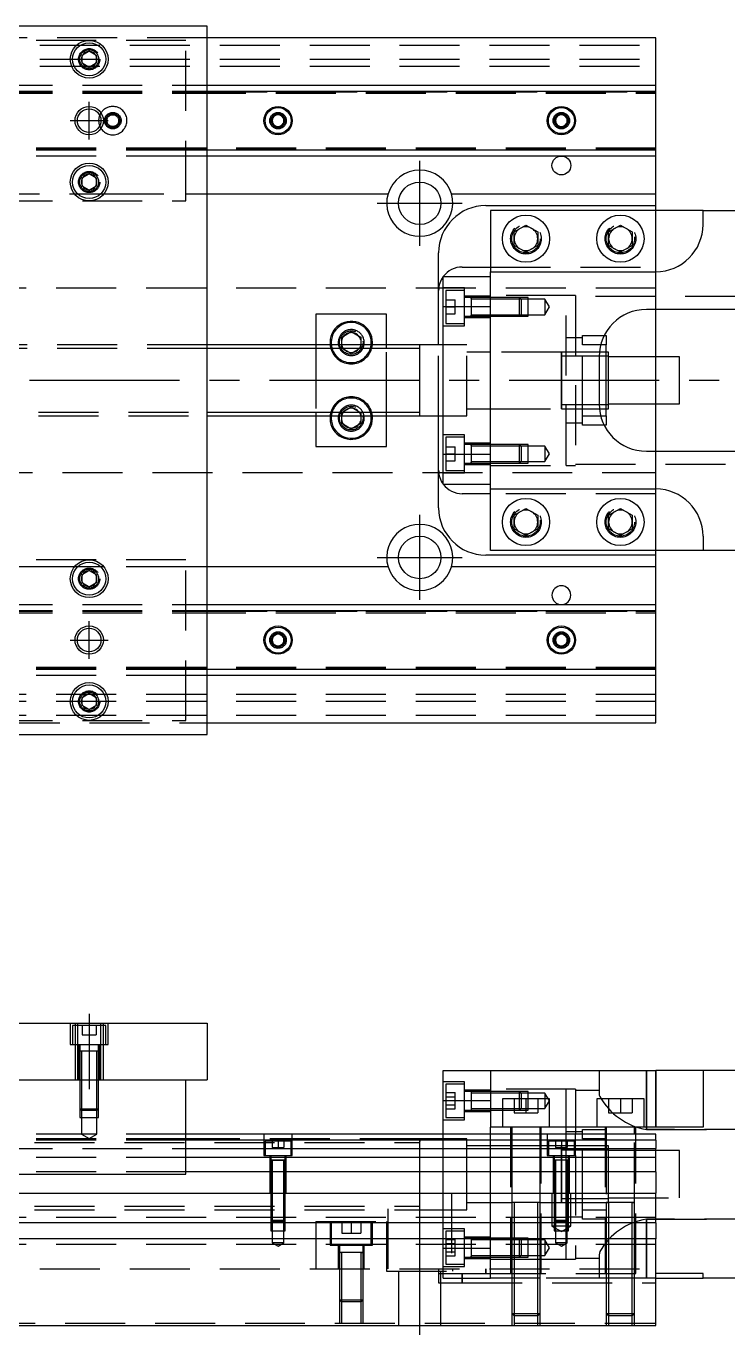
# Model space of a CAD drawing. Extents: x -10 to 548, y -272 to 77.
# Drawn here: x 206.7 to 355.2, y -202.1 to 75 of the extents above; entities that cross this region are included whole.
import ezdxf

# ---------------------------------------------------------------- set-up
doc = ezdxf.new("R2010")
doc.units = 0
doc.linetypes.add('CENTER', pattern=[50.8, 31.75, -6.35, 6.35, -6.35])
doc.linetypes.add('DASHED', pattern=[19.05, 12.7, -6.35])
doc.layers.get('0').update_dxf_attribs({"linetype": 'CONTINUOUS'})
doc.layers.add('CENTER', color=1, linetype='CENTER')

msp = doc.modelspace()

# ---------------------------------------------------------------- linework, layer by layer
at = {"color": 7, "linetype": 'CONTINUOUS'}
for p, q in [((245, 75), (95, 75)), ((245, -75), (245, 75)), ((340, 72.5), (245, 72.5)), ((340, 62.5), (340, 72.5)), ((218.5, 68.866026), (220, 69.73205)), ((220, 69.73205), (221.5, 68.866026)), ((218.5, 67.133974), (218.5, 68.866026)), ((220, 66.26795), (218.5, 67.133974)), ((221.5, 67.133974), (220, 66.26795)), ((221.5, 68.866026), (221.5, 67.133974)), ((245, 62.5), (340, 62.5)), ((245, 61.247728), (340, 61.247728)), ((340, 61.247728), (340, 62.5)), ((340, 48.752272), (340, 61.247728)), ((258.75, 55.721688), (260, 56.443376)), ((258.75, 54.278312), (258.75, 55.721688)), ((260, 56.443376), (261.25, 55.721688)), ((261.25, 55.721688), (261.25, 54.278312)), ((318.75, 55.721688), (320, 56.443376)), ((318.75, 54.278312), (318.75, 55.721688)), ((320, 56.443376), (321.25, 55.721688)), ((321.25, 55.721688), (321.25, 54.278312)), ((260, 53.556624), (258.75, 54.278312)), ((261.25, 54.278312), (260, 53.556624)), ((320, 53.556624), (318.75, 54.278312)), ((321.25, 54.278312), (320, 53.556624)), ((340, 48.752272), (245, 48.752272)), ((340, 47.5), (245, 47.5)), ((340, 47.5), (340, 48.752272)), ((340, 39.5), (340, 47.5)), ((218.5, 42.866026), (220, 43.73205)), ((218.5, 41.133974), (218.5, 42.866026)), ((220, 43.73205), (221.5, 42.866026)), ((221.5, 42.866026), (221.5, 41.133974)), ((220, 40.26795), (218.5, 41.133974)), ((221.5, 41.133974), (220, 40.26795)), ((245, 39.5), (283.291796, 39.5)), ((296.708204, 39.5), (340, 39.5)), ((340, 37), (340, 39.5)), ((304, 37), (340, 37)), ((340, 36), (340, 37)), ((305, 36), (305, 23)), ((350, 36), (305, 36)), ((350, 33), (350, 36)), ((350, 36), (373, 36)), ((310, 31.443376), (312.5, 32.886752)), ((310, 28.556624), (310, 31.443376)), ((312.5, 32.886752), (315, 31.443376)), ((315, 31.443376), (315, 28.556624)), ((330, 31.443376), (332.5, 32.886752)), ((330, 28.556624), (330, 31.443376)), ((332.5, 32.886752), (335, 31.443376)), ((335, 31.443376), (335, 28.556624)), ((312.5, 27.113248), (310, 28.556624)), ((315, 28.556624), (312.5, 27.113248)), ((332.5, 27.113248), (330, 28.556624)), ((335, 28.556624), (332.5, 27.113248)), ((294, 7.5), (294, 27)), ((299, 24), (305, 24)), ((305, 15.652476), (305, 23)), ((305, 23), (340, 23)), ((295, 22), (305, 22)), ((295, 15.652476), (295, 22)), ((283, 14), (268, 14)), ((268, 14), (268, 7.5)), ((283, 7.5), (283, 14)), ((295, 15.652476), (305, 15.652476)), ((295, -15.652476), (295, 15.652476)), ((305, -15.652476), (305, 15.652476)), ((305, -15.652476), (305, 15.652476)), ((363, 15), (338, 15)), ((340, 5), (340, 15)), ((273.5, 9.1547), (275.5, 10.309402)), ((273.5, 7.5), (273.5, 9.1547)), ((275.5, 10.309402), (277.5, 9.1547)), ((277.5, 9.1547), (277.5, 7.5)), ((329.069714, 9.5), (329.5, 9.5)), ((329.5, 9.5), (329.5, 7.5)), ((290, 7.5), (245, 7.5)), ((290, 7.5), (289.995, 7.5)), ((290, -7.500006), (290, 7.500006)), ((295, 7.5), (290, 7.5)), ((290.005, 7.5), (290, 7.5)), ((290, -6.951128), (290, 6.951128)), ((329.5, 7.5), (328.317542, 7.5)), ((329.5, -7.5), (329.5, 7.5)), ((330, 6), (329.5, 6)), ((330, -6), (330, 6)), ((328, 5), (328, -5)), ((329.5, 5.125), (328.000782, 5.125)), ((330, 5.125), (329.5, 5.125)), ((345, 5), (330, 5)), ((345, -5), (345, 5)), ((328.000782, -5.125), (329.5, -5.125)), ((329.5, -5.125), (330, -5.125)), ((330, -5), (345, -5)), ((340, -15), (340, -5)), ((245, -7.5), (290, -7.5)), ((268, -7.5), (268, -14)), ((273.5, -9.1547), (273.5, -7.5)), ((277.5, -7.5), (277.5, -9.1547)), ((283, -14), (283, -7.5)), ((289.995, -7.5), (290, -7.5)), ((290, -7.5), (295, -7.5)), ((290, -7.5), (290.005, -7.5)), ((294, -27), (294, -7.5)), ((328.317542, -7.5), (329.5, -7.5)), ((329.5, -6), (330, -6)), ((329.5, -7.5), (329.5, -9.5)), ((275.5, -10.309402), (273.5, -9.1547)), ((277.5, -9.1547), (275.5, -10.309402)), ((329.5, -9.5), (329.069714, -9.5)), ((268, -14), (283, -14)), ((295, -15.652476), (305, -15.652476)), ((295, -22), (295, -15.652476)), ((305, -23), (305, -15.652476)), ((338, -15), (363, -15)), ((295, -22), (305, -22)), ((305, -24), (299, -24)), ((305, -23), (340, -23)), ((305, -36), (305, -23)), ((310, -28.556624), (312.5, -27.113248)), ((312.5, -27.113248), (315, -28.556624)), ((330, -28.556624), (332.5, -27.113248)), ((332.5, -27.113248), (335, -28.556624)), ((310, -31.443376), (310, -28.556624)), ((315, -28.556624), (315, -31.443376)), ((330, -31.443376), (330, -28.556624)), ((335, -28.556624), (335, -31.443376)), ((312.5, -32.886752), (310, -31.443376)), ((315, -31.443376), (312.5, -32.886752)), ((332.5, -32.886752), (330, -31.443376)), ((335, -31.443376), (332.5, -32.886752)), ((350, -33), (350, -36)), ((350, -36), (305, -36)), ((340, -37), (340, -36)), ((373, -36), (350, -36)), ((340, -37), (304, -37)), ((340, -39.5), (340, -37)), ((218.5, -41.133974), (220, -40.26795)), ((218.5, -42.866026), (218.5, -41.133974)), ((220, -40.26795), (221.5, -41.133974)), ((221.5, -41.133974), (221.5, -42.866026)), ((283.291796, -39.5), (245, -39.5)), ((340, -39.5), (296.708204, -39.5)), ((340, -47.5), (340, -39.5)), ((220, -43.73205), (218.5, -42.866026)), ((221.5, -42.866026), (220, -43.73205)), ((245, -47.5), (340, -47.5)), ((245, -48.752272), (340, -48.752272)), ((340, -48.752272), (340, -47.5)), ((340, -61.247728), (340, -48.752272)), ((258.75, -54.278312), (260, -53.556624)), ((258.75, -55.721688), (258.75, -54.278312)), ((260, -53.556624), (261.25, -54.278312)), ((261.25, -54.278312), (261.25, -55.721688)), ((318.75, -54.278312), (320, -53.556624)), ((318.75, -55.721688), (318.75, -54.278312)), ((320, -53.556624), (321.25, -54.278312)), ((321.25, -54.278312), (321.25, -55.721688)), ((260, -56.443376), (258.75, -55.721688)), ((261.25, -55.721688), (260, -56.443376)), ((320, -56.443376), (318.75, -55.721688)), ((321.25, -55.721688), (320, -56.443376)), ((340, -61.247728), (245, -61.247728)), ((340, -62.5), (245, -62.5)), ((340, -62.5), (340, -61.247728)), ((340, -72.5), (340, -62.5)), ((218.5, -67.133974), (220, -66.26795)), ((220, -66.26795), (221.5, -67.133974)), ((218.5, -68.866026), (218.5, -67.133974)), ((220, -69.73205), (218.5, -68.866026)), ((221.5, -68.866026), (220, -69.73205)), ((221.5, -67.133974), (221.5, -68.866026)), ((245, -72.5), (340, -72.5)), ((95, -75), (245, -75)), ((95, -136.12), (245, -136.12)), ((245, -136.12), (245, -148.12)), ((295, -152.467524), (295, -146.12)), ((295, -146.12), (305, -146.12)), ((305, -146.12), (305, -158.12)), ((305, -146.12), (340, -146.12)), ((340, -158.12), (340, -146.12)), ((350, -146.12), (340, -146.12)), ((350, -146.12), (350, -158.12)), ((373, -146.12), (350, -146.12)), ((95, -148.12), (245, -148.12)), ((240.5, -168.12), (240.5, -148.12)), ((317.5, -152.12), (307.5, -152.12)), ((307.5, -152.12), (307.5, -158.12)), ((317.5, -158.12), (317.5, -152.12)), ((337.5, -152.12), (327.5, -152.12)), ((327.5, -152.12), (327.5, -158.12)), ((337.5, -158.12), (337.5, -152.12)), ((295, -152.467524), (305, -152.467524)), ((295, -159.62), (295, -152.467524)), ((340, -159.62), (240.5, -159.62)), ((290, -168.12), (290, -160.619994)), ((290, -175.620006), (290, -160.619994)), ((305, -159.62), (305, -158.12)), ((350, -158.12), (305, -158.12)), ((340, -160.872272), (340, -159.62)), ((340, -160.872272), (240.5, -160.872272)), ((240.5, -162.64668), (340, -162.64668)), ((290, -172.12), (290, -161.37)), ((320, -168.12), (320, -162.119994)), ((320, -174.120006), (320, -162.119994)), ((320, -162.995), (320, -164.12)), ((321, -162.995), (320, -162.995)), ((322.75, -162.995), (321, -162.995)), ((324.5, -162.995), (322.75, -162.995)), ((329.5, -162.995), (324.5, -162.995)), ((330, -162.995), (329.5, -162.995)), ((340, -160.872272), (340, -162.64668)), ((340, -164.543076), (340, -162.64668)), ((340, -164.543076), (240.5, -164.543076)), ((320, -164.12), (320, -165.119788)), ((340, -167.597372), (340, -164.543076)), ((199.5, -168.12), (240.5, -168.12)), ((340, -167.597372), (240.5, -167.597372)), ((340, -167.597372), (340, -172.12)), ((0, -172.12), (340, -172.12)), ((290, -174.87), (290, -172.12)), ((320, -173.245), (330, -173.245)), ((340, -178.42), (340, -172.12)), ((290, -175.620006), (290, -174.87)), ((340, -178.42), (0, -178.42)), ((340, -178.42), (340, -181.82)), ((340, -181.82), (0, -181.82)), ((340, -200.12), (340, -181.82)), ((350, -189.12), (340, -189.12)), ((340, -190.12), (350, -190.12)), ((350, -190.12), (350, -189.12)), ((373, -190.12), (350, -190.12)), ((0, -200.12), (340, -200.12))]:
    msp.add_line(p, q, dxfattribs=at)
at = {"color": 3, "linetype": 'DASHED'}
for p, q in [((245, 72.5), (181.999994, 72.5)), ((0, 71), (340, 71)), ((240.5, 72), (199.5, 72)), ((240.5, 38), (240.5, 72)), ((0, 68), (340, 68)), ((218, 68), (218.023172, 68.30356)), ((0, 66.5), (340, 66.5)), ((199.5, 62.5), (240.5, 62.5)), ((199.5, 61.247728), (240.5, 61.247728)), ((199.5, 61.1147), (240.5, 61.1147)), ((199.5, 61.1), (240.5, 61.1)), ((240.5, 62.5), (245, 62.5)), ((240.5, 61.247728), (245, 61.247728)), ((240.5, 61.1147), (245, 61.1147)), ((240.5, 61.1), (340, 61.1)), ((245, 61.1147), (340, 61.1147)), ((199.5, 60.8), (240.5, 60.8)), ((240.5, 60.8), (340, 60.8)), ((258.5, 55), (258.52041, 55.24661)), ((321.477374, 55.25955), (321.5, 55)), ((240.5, 49.2), (199.5, 49.2)), ((240.5, 48.9), (199.5, 48.9)), ((240.5, 48.8853), (199.5, 48.8853)), ((240.5, 48.752272), (199.5, 48.752272)), ((240.5, 47.5), (199.5, 47.5)), ((340, 49.2), (240.5, 49.2)), ((340, 48.9), (240.5, 48.9)), ((245, 48.8853), (240.5, 48.8853)), ((245, 48.752272), (240.5, 48.752272)), ((245, 47.5), (240.5, 47.5)), ((340, 48.8853), (245, 48.8853)), ((221.973226, 42.326156), (222, 42)), ((177.745967, 39.5), (216.877502, 39.5)), ((216.877502, 39.5), (217.55051, 39.5)), ((217.55051, 39.5), (222.44949, 39.5)), ((222.44949, 39.5), (223.122498, 39.5)), ((223.122498, 39.5), (240.5, 39.5)), ((240.5, 39.5), (245, 39.5)), ((199.5, 38), (240.5, 38)), ((340, 24), (340, 36)), ((309.5, 30), (309.520026, 30.346056)), ((335.477798, 30.364306), (335.5, 30)), ((305, 24), (340, 24)), ((340, 23), (340, 24)), ((340, 15), (340, 23)), ((340, 19.5), (61.969694, 19.5)), ((299.5, 19.55635), (295, 19.55635)), ((299.5, 11.55635), (299.5, 19.55635)), ((305, 15.652476), (305, 22)), ((295.5, 19.05635), (295.5, 12.05635)), ((299.5, 19.05635), (295.5, 19.05635)), ((295.5, 17.05635), (297.5, 17.05635)), ((297.5, 15.55635), (297.5, 17.05635)), ((305, 17.80635), (299.5, 17.80635)), ((300.9, 17.55635), (299.5, 17.55635)), ((300.9, 17.55635), (300.895, 17.55635)), ((300.9, 17.556354), (300.9, 13.556344)), ((300.9, 17.556354), (300.9, 13.556344)), ((300.9, 17.55635), (300.9, 17.339888)), ((300.9, 17.33964), (300.9, 17.55635)), ((300.905, 17.55635), (300.9, 17.55635)), ((305, 17.55635), (300.9, 17.55635)), ((300.9, 17.339888), (300.9, 13.77281)), ((305, 17.20635), (300.9, 17.20635)), ((321, 18), (305, 18)), ((311.15, 17.55635), (305, 17.55635)), ((311.150006, 17.556344), (305, 17.556344)), ((311.5, 17.20635), (305, 17.20635)), ((311.15, 13.55635), (311.15, 17.55635)), ((311.5, 17.20635), (311.15, 17.55635)), ((313, 17.556344), (311.150006, 17.556344)), ((311.5, 17.20635), (311.5, 13.90635)), ((313, 17.20635), (311.5, 17.20635)), ((313, 13.556354), (313, 17.556344)), ((316.5, 17.20635), (313, 17.20635)), ((316.5, 17.20635), (316.5, 13.90635)), ((317.452628, 15.55635), (316.5, 17.20635)), ((321, -18), (321, 18)), ((323, 18), (321, 18)), ((323, 18), (323, -18)), ((378, 17.75), (323, 17.75)), ((295.5, 15.55635), (297.5, 15.55635)), ((295.5, 14.05635), (297.5, 14.05635)), ((297.5, 14.05635), (297.5, 15.55635)), ((300.9, 13.90635), (305, 13.90635)), ((305, 13.90635), (311.5, 13.90635)), ((311.15, 13.55635), (311.5, 13.90635)), ((311.5, 13.90635), (313, 13.90635)), ((313, 13.90635), (316.5, 13.90635)), ((316.5, 13.90635), (317.452628, 15.55635)), ((295, 11.55635), (299.5, 11.55635)), ((295.5, 12.05635), (299.5, 12.05635)), ((299.5, 13.55635), (300.9, 13.55635)), ((299.5, 13.30635), (305, 13.30635)), ((300.895, 13.55635), (300.9, 13.55635)), ((300.9, 13.55635), (300.9, 13.773016)), ((300.9, 13.77281), (300.9, 13.55635)), ((300.9, 13.55635), (300.905, 13.55635)), ((300.9, 13.55635), (305, 13.55635)), ((305, 13.556354), (311.150006, 13.556354)), ((305, 13.55635), (311.15, 13.55635)), ((311.150006, 13.556354), (313, 13.556354)), ((324.5, 9), (321, 9)), ((324.5, 9.5), (329.069714, 9.5)), ((324.5, 7.5), (324.5, 9.5)), ((245, 7.5), (95, 7.5)), ((245, 6.75), (95, 6.75)), ((268, 7.5), (268, 6.75)), ((268, 6.75), (268, -6.75)), ((273.5, 6.8453), (273.5, 7.5)), ((273.665064, 6.75), (273.5, 6.8453)), ((275.5, 5.690598), (273.665064, 6.75)), ((277.334936, 6.75), (275.5, 5.690598)), ((277.5, 6.8453), (277.334936, 6.75)), ((277.5, 7.5), (277.5, 6.8453)), ((277.983582, 8.286038), (278, 8)), ((283, 6.75), (283, 7.5)), ((283, -6.75), (283, 6.75)), ((294, -7.5), (294, 7.5)), ((300, 7.5), (295, 7.5)), ((300, -7.5), (300, 7.5)), ((305, 6), (300, 6)), ((320.005, 6), (305, 6)), ((328.050126, 6), (319.995, 6)), ((320, -6.000006), (320, 6.000006)), ((320, 5.325034), (320, 6)), ((320, 6), (320, -5.999164)), ((328.317542, 7.5), (324.5, 7.5)), ((324.5, -7.5), (324.5, 7.5)), ((329.5, 6), (328.050126, 6)), ((328.000782, 5.125), (320, 5.125)), ((340, -5), (340, 5)), ((320, -5.125), (328.000782, -5.125)), ((320, -6), (320, -5.325218)), ((95, -6.75), (245, -6.75)), ((95, -7.5), (245, -7.5)), ((268, -6.75), (268, -7.5)), ((273.5, -6.8453), (273.665064, -6.75)), ((273.5, -7.5), (273.5, -6.8453)), ((273.665064, -6.75), (275.5, -5.690598)), ((275.5, -5.690598), (277.334936, -6.75)), ((277.334936, -6.75), (277.5, -6.8453)), ((277.5, -6.8453), (277.5, -7.5)), ((277.983582, -7.713962), (278, -8)), ((283, -7.5), (283, -6.75)), ((295, -7.5), (300, -7.5)), ((300, -6), (305, -6)), ((305, -6), (320.005, -6)), ((319.995, -6), (328.050126, -6)), ((320, -5.999164), (320, -6)), ((324.5, -7.5), (328.317542, -7.5)), ((324.5, -9.5), (324.5, -7.5)), ((328.050126, -6), (329.5, -6)), ((321, -9), (324.5, -9)), ((329.069714, -9.5), (324.5, -9.5)), ((299.5, -11.55635), (295, -11.55635)), ((295.5, -12.05635), (295.5, -19.05635)), ((299.5, -12.05635), (295.5, -12.05635)), ((299.5, -19.55635), (299.5, -11.55635)), ((305, -13.30635), (299.5, -13.30635)), ((300.9, -13.55635), (299.5, -13.55635)), ((300.9, -13.55635), (300.895, -13.55635)), ((300.9, -13.556344), (300.9, -17.556354)), ((300.9, -13.556344), (300.9, -17.556354)), ((300.9, -13.556344), (300.9, -17.556354)), ((300.9, -13.55635), (300.9, -13.77281)), ((300.9, -13.773058), (300.9, -13.55635)), ((300.905, -13.55635), (300.9, -13.55635)), ((305, -13.55635), (300.9, -13.55635)), ((300.9, -13.77281), (300.9, -17.339888)), ((311.15, -13.55635), (305, -13.55635)), ((311.15, -13.556352), (305, -13.556354)), ((311.15, -17.55635), (311.15, -13.55635)), ((311.5, -13.90635), (311.15, -13.55635)), ((313, -13.556354), (311.15, -13.556352)), ((313, -17.556344), (313, -13.556354)), ((295.5, -14.05635), (297.5, -14.05635)), ((295.5, -15.55635), (297.5, -15.55635)), ((297.5, -15.55635), (297.5, -14.05635)), ((297.5, -17.05635), (297.5, -15.55635)), ((305, -13.90635), (300.9, -13.90635)), ((311.5, -13.90635), (305, -13.90635)), ((305, -22), (305, -15.652476)), ((311.5, -13.90635), (311.5, -17.20635)), ((313, -13.90635), (311.5, -13.90635)), ((316.5, -13.90635), (313, -13.90635)), ((316.5, -13.90635), (316.5, -17.20635)), ((317.452628, -15.55635), (316.5, -13.90635)), ((316.5, -17.20635), (317.452628, -15.55635)), ((340, -23), (340, -15)), ((295.5, -17.05635), (297.5, -17.05635)), ((295.5, -19.05635), (299.5, -19.05635)), ((299.5, -17.55635), (300.9, -17.55635)), ((299.5, -17.80635), (305, -17.80635)), ((300.895, -17.55635), (300.9, -17.55635)), ((300.9, -17.20635), (305, -17.20635)), ((300.9, -17.55635), (300.9, -17.339682)), ((300.9, -17.339888), (300.9, -17.55635)), ((300.9, -17.55635), (300.905, -17.55635)), ((300.9, -17.55635), (305, -17.55635)), ((305, -17.20635), (311.5, -17.20635)), ((305, -17.556344), (311.15, -17.556346)), ((305, -17.55635), (311.15, -17.55635)), ((305, -18), (321, -18)), ((311.15, -17.55635), (311.5, -17.20635)), ((311.15, -17.556346), (313, -17.556344)), ((311.5, -17.20635), (313, -17.20635)), ((313, -17.20635), (316.5, -17.20635)), ((321, -18), (323, -18)), ((323, -17.75), (378, -17.75)), ((61.969694, -19.5), (340, -19.5)), ((295, -19.55635), (299.5, -19.55635)), ((340, -24), (305, -24)), ((340, -24), (340, -23)), ((340, -36), (340, -24)), ((315.477798, -29.635694), (315.5, -30)), ((329.5, -30), (329.520026, -29.653944)), ((240.5, -38), (199.5, -38)), ((240.5, -72), (240.5, -38)), ((216.877502, -39.5), (177.745967, -39.5)), ((217.55051, -39.5), (216.877502, -39.5)), ((222.44949, -39.5), (217.55051, -39.5)), ((223.122498, -39.5), (222.44949, -39.5)), ((240.5, -39.5), (223.122498, -39.5)), ((245, -39.5), (240.5, -39.5)), ((218, -42), (218.030168, -41.653934)), ((199.5, -47.5), (240.5, -47.5)), ((199.5, -48.752272), (240.5, -48.752272)), ((199.5, -48.8853), (240.5, -48.8853)), ((199.5, -48.9), (240.5, -48.9)), ((199.5, -49.2), (240.5, -49.2)), ((240.5, -47.5), (245, -47.5)), ((240.5, -48.752272), (245, -48.752272)), ((240.5, -48.8853), (245, -48.8853)), ((240.5, -48.9), (340, -48.9)), ((240.5, -49.2), (340, -49.2)), ((245, -48.8853), (340, -48.8853)), ((261.477374, -54.74045), (261.5, -55)), ((321.477374, -54.74045), (321.5, -55)), ((240.5, -60.8), (199.5, -60.8)), ((340, -60.8), (240.5, -60.8)), ((240.5, -61.1), (199.5, -61.1)), ((240.5, -61.1147), (199.5, -61.1147)), ((240.5, -61.247728), (199.5, -61.247728)), ((240.5, -62.5), (199.5, -62.5)), ((340, -61.1), (240.5, -61.1)), ((245, -61.1147), (240.5, -61.1147)), ((245, -61.247728), (240.5, -61.247728)), ((245, -62.5), (240.5, -62.5)), ((340, -61.1147), (245, -61.1147)), ((340, -66.5), (0, -66.5)), ((340, -68), (0, -68)), ((218, -68), (218.023172, -67.69644)), ((340, -71), (0, -71)), ((199.5, -72), (240.5, -72)), ((181.999994, -72.5), (245, -72.5)), ((216, -136.12), (216, -140.62)), ((223.5, -136.62), (216.5, -136.62)), ((216.5, -136.62), (216.5, -140.62)), ((217.000006, -136.12), (217.000006, -136.62)), ((217.000006, -136.62), (217.000006, -140.62)), ((217.5, -136.12), (217.5, -148.12)), ((218.5, -136.62), (218.5, -138.62)), ((220, -136.62), (220, -138.62)), ((221.5, -136.62), (221.5, -138.62)), ((222.5, -148.12), (222.5, -136.12)), ((222.999994, -136.62), (222.999994, -136.12)), ((222.999994, -140.62), (222.999994, -136.62)), ((223.5, -140.62), (223.5, -136.62)), ((224, -140.62), (224, -136.12)), ((216, -140.62), (224, -140.62)), ((217.000006, -140.62), (217.000006, -148.12)), ((217.75, -140.62), (217.75, -148.12)), ((218, -140.62), (218, -142.02)), ((218.5, -138.62), (220, -138.62)), ((220, -138.62), (221.5, -138.62)), ((222, -142.02), (222, -140.62)), ((222.25, -148.12), (222.25, -140.62)), ((222.999994, -148.12), (222.999994, -140.62)), ((222.000006, -142.02), (217.999994, -142.02)), ((222.000006, -142.02), (217.999994, -142.02)), ((222.000006, -142.02), (217.999994, -142.02)), ((218, -142.015), (218, -142.02)), ((218.216708, -142.02), (218, -142.02)), ((218, -142.02), (218, -142.025)), ((218, -142.02), (218, -148.12)), ((221.783332, -142.02), (218.216708, -142.02)), ((218.35, -142.02), (218.35, -148.12)), ((221.65, -148.12), (221.65, -142.02)), ((222, -142.02), (221.783332, -142.02)), ((222, -142.02), (222, -142.015)), ((222, -142.025), (222, -142.02)), ((222, -148.12), (222, -142.02)), ((328, -146.12), (328, -151.088778)), ((338, -158.629874), (338, -146.12)), ((338, -146.12), (338, -158.12)), ((340, -146.12), (340, -158.12)), ((218, -148.12), (218, -154.27)), ((218.000006, -148.12), (218.000006, -154.270006)), ((218.35, -148.12), (218.35, -154.62)), ((221.65, -154.62), (221.65, -148.12)), ((221.999994, -154.270006), (221.999994, -148.12)), ((222, -154.27), (222, -148.12)), ((299.5, -148.56365), (295, -148.56365)), ((295.5, -149.06365), (295.5, -152.56365)), ((299.5, -149.06365), (295.5, -149.06365)), ((299.5, -156.56365), (299.5, -148.56365)), ((295.5, -150.8316), (297.5, -150.8316)), ((295.5, -151.697626), (297.5, -151.697626)), ((297.5, -151.697626), (297.5, -150.8316)), ((297.5, -153.429676), (297.5, -151.697626)), ((305, -150.31365), (299.5, -150.31365)), ((300.9, -150.56365), (299.5, -150.56365)), ((300.9, -150.56365), (300.895, -150.56365)), ((300.9, -150.563646), (300.9, -151.14866)), ((300.9, -150.563646), (300.9, -154.563656)), ((300.9, -150.56365), (300.9, -150.780318)), ((300.905, -150.56365), (300.9, -150.56365)), ((305, -150.56365), (300.9, -150.56365)), ((300.9, -150.780318), (300.9, -151.148664)), ((305, -150.91365), (300.9, -150.91365)), ((300.9, -151.14866), (300.9, -152.423604)), ((300.9, -151.148664), (300.9, -152.56365)), ((321, -150.12), (305, -150.12)), ((311.15, -150.56365), (305, -150.56365)), ((311.15, -150.563654), (305, -150.563656)), ((311.5, -150.91365), (305, -150.91365)), ((310, -152.12), (310, -155.12)), ((311.15, -152.12), (311.15, -150.56365)), ((311.5, -150.91365), (311.15, -150.56365)), ((313, -150.563656), (311.15, -150.563654)), ((311.15, -152.56365), (311.15, -152.12)), ((311.5, -150.91365), (311.5, -152.12)), ((313, -150.91365), (311.5, -150.91365)), ((311.5, -152.12), (311.5, -152.56365)), ((312.5, -152.12), (312.5, -155.12)), ((313, -152.12), (313, -150.563656)), ((316.5, -150.91365), (313, -150.91365)), ((313, -154.563646), (313, -152.12)), ((315, -152.12), (315, -155.12)), ((316.5, -150.91365), (316.5, -154.21365)), ((317.452628, -152.56365), (316.5, -150.91365)), ((321, -158.12), (321, -150.12)), ((323, -150.12), (321, -150.12)), ((323, -150.12), (323, -159.62)), ((328, -150.37), (323, -150.37)), ((328, -151.088778), (328.034792, -151.3557)), ((328.034792, -151.3557), (328.13642, -151.661226)), ((330, -152.12), (330, -155.12)), ((332.5, -152.12), (332.5, -155.12)), ((335, -152.12), (335, -155.12)), ((218, -154.27), (222, -154.27)), ((218, -154.27), (218.35, -154.62)), ((218.000006, -154.270006), (218.000006, -156.12)), ((221.65, -154.62), (218.35, -154.62)), ((218.35, -154.62), (218.35, -156.12)), ((221.65, -154.62), (222, -154.27)), ((221.65, -156.12), (221.65, -154.62)), ((221.999994, -156.12), (221.999994, -154.270006)), ((295.5, -152.56365), (295.5, -156.06365)), ((295.5, -153.429676), (297.5, -153.429676)), ((295.5, -154.295702), (297.5, -154.295702)), ((297.5, -154.295702), (297.5, -153.429676)), ((299.5, -154.56365), (300.9, -154.56365)), ((299.5, -154.81365), (305, -154.81365)), ((300.895, -154.56365), (300.9, -154.56365)), ((300.9, -152.423604), (300.9, -152.703698)), ((300.9, -152.56365), (300.9, -154.563656)), ((300.9, -152.56365), (300.9, -153.97871)), ((300.9, -152.703698), (300.9, -153.978714)), ((300.9, -153.97871), (300.9, -154.346942)), ((300.9, -153.978714), (300.9, -154.563656)), ((300.9, -154.21365), (305, -154.21365)), ((300.9, -154.346942), (300.9, -154.56365)), ((300.9, -154.56365), (300.905, -154.56365)), ((300.9, -154.56365), (305, -154.56365)), ((305, -154.21365), (307.5, -154.21365)), ((305, -154.563646), (307.5, -154.563646)), ((305, -154.56365), (307.5, -154.56365)), ((307.5, -154.21365), (311.5, -154.21365)), ((307.5, -154.563646), (311.15, -154.563648)), ((307.5, -154.56365), (311.15, -154.56365)), ((310, -155.12), (312.5, -155.12)), ((311.15, -154.56365), (311.15, -152.56365)), ((311.15, -154.56365), (311.5, -154.21365)), ((311.15, -154.563648), (313, -154.563646)), ((311.5, -152.56365), (311.5, -154.21365)), ((311.5, -154.21365), (313, -154.21365)), ((312.5, -155.12), (315, -155.12)), ((313, -154.21365), (316.5, -154.21365)), ((316.5, -154.21365), (317.452628, -152.56365)), ((330, -155.12), (332.5, -155.12)), ((332.5, -155.12), (335, -155.12)), ((218.000006, -156.12), (221.999994, -156.12)), ((218.35, -156.12), (218.35, -159.62)), ((221.65, -159.62), (221.65, -156.12)), ((295, -156.56365), (299.5, -156.56365)), ((295.5, -156.06365), (299.5, -156.06365)), ((240.5, -159.62), (196.65, -159.62)), ((240.5, -160.62), (198, -160.62)), ((221.65, -159.62), (218.35, -159.62)), ((218.35, -159.62), (220, -160.572628)), ((220, -160.572628), (221.65, -159.62)), ((290.005, -160.62), (240.5, -160.62)), ((257, -159.62), (257, -164.12)), ((263, -164.12), (263, -159.62)), ((295, -160.62), (289.995, -160.62)), ((290, -160.62), (290, -161.169038)), ((290, -161.168872), (290, -160.62)), ((295, -172.12), (295, -159.62)), ((300, -160.62), (295, -160.62)), ((300, -168.12), (300, -160.62)), ((305, -172.12), (305, -159.62)), ((309.25, -158.12), (309.25, -189.12)), ((309.5, -158.12), (309.5, -159.62)), ((309.5, -159.62), (309.5, -172.12)), ((315.5, -159.62), (315.5, -158.12)), ((315.5, -172.12), (315.5, -159.62)), ((315.75, -189.12), (315.75, -158.12)), ((317, -159.62), (317, -164.12)), ((321, -159.62), (321, -158.12)), ((324.5, -159.12), (321, -159.12)), ((321, -161.12), (321, -159.62)), ((323, -164.12), (323, -159.62)), ((324.5, -158.62), (329.5, -158.62)), ((324.5, -159.62), (324.5, -158.62)), ((324.5, -160.62), (324.5, -159.62)), ((329.5, -160.62), (324.5, -160.62)), ((324.5, -175.62), (324.5, -160.62)), ((329.25, -158.12), (329.25, -189.12)), ((329.5, -158.12), (329.5, -159.62)), ((329.5, -159.62), (329.5, -174.125)), ((335.5, -159.62), (335.5, -158.12)), ((335.5, -174.125), (335.5, -159.62)), ((335.75, -189.12), (335.75, -158.12)), ((338, -158.12), (338, -158.629874)), ((338, -158.629874), (363, -158.629874)), ((363, -158.629874), (338, -158.629874)), ((37, -161.37), (290.005, -161.37)), ((240.5, -160.872272), (199.5, -160.872272)), ((199.5, -162.64668), (240.5, -162.64668)), ((262.75, -161.12), (257.25, -161.12)), ((257.25, -161.12), (257.25, -164.12)), ((258.75, -161.12), (258.75, -162.42)), ((258.75, -162.42), (260, -162.42)), ((260, -161.12), (260, -162.42)), ((260, -162.42), (261.25, -162.42)), ((261.25, -161.12), (261.25, -162.42)), ((262.75, -164.12), (262.75, -161.12)), ((290, -167.919934), (290, -161.168872)), ((305, -162.12), (300, -162.12)), ((309.5, -162.12), (305, -162.12)), ((315.5, -162.12), (309.5, -162.12)), ((317.25, -162.12), (315.5, -162.12)), ((322.75, -161.12), (317.25, -161.12)), ((317.25, -161.12), (317.25, -164.12)), ((320.005, -162.12), (317.25, -162.12)), ((318.75, -161.12), (318.75, -162.42)), ((318.75, -162.42), (320, -162.42)), ((321, -162.12), (319.995, -162.12)), ((320, -161.12), (320, -162.42)), ((320, -162.12), (320, -164.119258)), ((320, -162.794966), (320, -162.12)), ((320, -162.42), (321.25, -162.42)), ((321, -164.12), (321, -161.12)), ((322.75, -162.12), (321, -162.12)), ((321.25, -161.12), (321.25, -162.42)), ((322.75, -164.12), (322.75, -161.12)), ((324.5, -162.12), (322.75, -162.12)), ((329.5, -162.12), (324.5, -162.12)), ((330, -162.12), (329.5, -162.12)), ((330, -168.12), (330, -162.12)), ((335.5, -163.12), (330, -163.12)), ((340, -163.12), (335.5, -163.12)), ((345, -163.12), (340, -163.12)), ((345, -168.12), (345, -163.12)), ((240.5, -164.543076), (199.5, -164.543076)), ((257, -164.12), (263, -164.12)), ((258.25, -164.12), (258.25, -172.12)), ((261.500006, -165.12), (258.499994, -165.12)), ((259.998804, -165.12), (258.499994, -165.12)), ((258.5, -164.12), (258.5, -165.12)), ((258.5, -165.115), (258.5, -165.12)), ((258.5, -165.12), (258.62467, -165.12)), ((258.624678, -165.12), (258.5, -165.12)), ((258.5, -165.12), (258.5, -172.12)), ((258.5, -165.12), (258.5, -165.125)), ((258.62467, -165.12), (261.375392, -165.12)), ((259.998804, -165.12), (258.624678, -165.12)), ((258.75, -165.12), (258.75, -172.12)), ((261.500006, -165.12), (259.998804, -165.12)), ((261.37533, -165.12), (259.998804, -165.12)), ((261.25, -172.12), (261.25, -165.12)), ((261.5, -165.12), (261.37533, -165.12)), ((261.375392, -165.12), (261.5, -165.12)), ((261.5, -165.12), (261.5, -164.12)), ((261.5, -165.12), (261.5, -165.115)), ((261.5, -172.12), (261.5, -165.12)), ((261.5, -165.125), (261.5, -165.12)), ((261.75, -172.12), (261.75, -164.12)), ((317, -164.12), (323, -164.12)), ((318.25, -164.12), (318.25, -172.12)), ((320, -165.12), (318.499994, -165.12)), ((321.500006, -165.12), (318.499994, -165.12)), ((318.5, -164.12), (318.5, -165.12)), ((318.5, -165.115), (318.5, -165.12)), ((318.624678, -165.12), (318.5, -165.12)), ((318.5, -165.12), (318.5, -165.125)), ((318.5, -165.12), (318.5, -172.12)), ((319.998804, -165.12), (318.624678, -165.12)), ((318.75, -165.12), (318.75, -172.12)), ((321.37533, -165.12), (319.998804, -165.12)), ((320, -164.119258), (320, -165.119914)), ((320, -165.119788), (320, -173.245)), ((320, -165.119914), (320, -167.919974)), ((321.500006, -165.12), (320, -165.12)), ((321, -165.119304), (321, -164.12)), ((321, -168.12), (321, -165.119304)), ((321.25, -172.12), (321.25, -165.12)), ((321.5, -165.12), (321.37533, -165.12)), ((321.5, -165.12), (321.5, -164.12)), ((321.5, -165.12), (321.5, -165.115)), ((321.5, -165.125), (321.5, -165.12)), ((321.5, -172.12), (321.5, -165.12)), ((321.75, -172.12), (321.75, -164.12)), ((323, -164.12), (323, -186.12)), ((240.5, -167.597372), (199.5, -167.597372)), ((290, -172.12023), (290, -167.919934)), ((300, -172.12), (300, -168.12)), ((320, -167.919974), (320, -174.119164)), ((321, -180.12), (321, -168.12)), ((330, -174.12), (330, -168.12)), ((345, -173.12), (345, -168.12)), ((258.5, -172.12), (258.5, -177.87)), ((258.500006, -172.12), (258.500002, -177.87)), ((258.75, -172.12), (258.75, -178.12)), ((261.25, -178.12), (261.25, -172.12)), ((261.499998, -177.87), (261.499994, -172.12)), ((261.5, -177.87), (261.5, -172.12)), ((283.291796, -188.12), (283.291796, -172.12)), ((290, -175.070962), (290, -172.12023)), ((295, -178.42), (295, -172.12)), ((296.708204, -172.12), (296.708204, -188.12)), ((300, -175.62), (300, -172.12)), ((300, -174.12), (305, -174.12)), ((305, -178.42), (305, -172.12)), ((305, -174.12), (309.39999, -174.12)), ((309.39999, -174.12), (309.5, -174.12)), ((315.500006, -174.12), (309.499994, -174.12)), ((315.500006, -174.12), (309.499994, -174.12)), ((309.5, -172.12), (309.5, -174.12)), ((309.5, -174.115), (309.5, -174.12)), ((309.849602, -174.12), (309.5, -174.12)), ((309.5, -174.12), (309.5, -178.42)), ((309.5, -174.12), (309.5, -174.125)), ((315.15035, -174.12), (309.849602, -174.12)), ((310, -174.12), (310, -178.42)), ((315, -178.42), (315, -174.12)), ((315.5, -174.12), (315.15035, -174.12)), ((315.5, -174.12), (315.5, -172.12)), ((315.5, -174.12), (315.5, -174.115)), ((315.5, -178.42), (315.5, -174.12)), ((315.5, -174.125), (315.5, -174.12)), ((315.5, -174.12), (315.60001, -174.12)), ((315.60001, -174.12), (320.005, -174.12)), ((318, -172.12), (318, -179.12)), ((318.5, -172.12), (318.5, -177.87)), ((318.500006, -172.12), (318.500006, -177.870006)), ((318.75, -172.12), (318.75, -178.12)), ((319.995, -174.12), (329.39999, -174.12)), ((320, -174.120006), (320, -173.245)), ((320, -174.119164), (320, -174.12)), ((320.005, -174.12), (329.5, -174.12)), ((321.25, -178.12), (321.25, -172.12)), ((321.499994, -177.870006), (321.499994, -172.12)), ((321.5, -177.87), (321.5, -172.12)), ((322, -179.12), (322, -172.12)), ((329.39999, -174.12), (329.5, -174.12)), ((335.500006, -174.12), (329.499994, -174.12)), ((329.5, -174.115), (329.5, -181.82)), ((329.5, -174.12), (329.84965, -174.12)), ((329.849602, -174.12), (329.5, -174.12)), ((335.15035, -174.12), (329.849602, -174.12)), ((330, -173.12), (345, -173.12)), ((330, -174.12), (330, -181.82)), ((335, -181.82), (335, -174.12)), ((335.150204, -174.12), (335.5, -174.12)), ((335.5, -174.12), (335.15035, -174.12)), ((335.5, -181.82), (335.5, -174.115)), ((340, -177.27), (0, -177.27)), ((37, -174.87), (290.005, -174.87)), ((37, -175.62), (290.005, -175.62)), ((289.995, -175.62), (290, -175.62)), ((290, -175.619332), (290, -175.070962)), ((290, -175.62), (290, -175.619332)), ((290, -175.62), (295, -175.62)), ((290, -175.62), (290.005, -175.62)), ((295, -175.62), (300, -175.62)), ((321, -177.12), (324.5, -177.12)), ((324.5, -175.62), (329.5, -175.62)), ((324.5, -177.62), (324.5, -175.62)), ((258.5, -177.87), (261.5, -177.87)), ((258.5, -177.87), (258.75, -178.12)), ((258.500002, -177.87), (258.500006, -178.42)), ((258.500006, -178.42), (258.500006, -180.12)), ((258.500006, -180.12), (261.499994, -180.12)), ((261.25, -178.12), (258.75, -178.12)), ((258.75, -178.12), (258.75, -180.12)), ((258.75, -180.12), (258.75, -182.62)), ((261.25, -178.12), (261.5, -177.87)), ((261.25, -180.12), (261.25, -178.12)), ((261.25, -182.62), (261.25, -180.12)), ((261.499994, -178.42), (261.499998, -177.87)), ((261.499994, -180.12), (261.499994, -178.42)), ((268, -178.12), (268, -178.42)), ((268, -178.12), (283, -178.12)), ((268, -178.42), (268, -181.82)), ((271, -178.12), (271, -183.12)), ((271.25, -178.12), (271.25, -178.42)), ((271.25, -178.42), (271.25, -181.82)), ((273.5, -178.12), (273.5, -180.62)), ((275.5, -178.12), (275.5, -180.62)), ((277.5, -178.12), (277.5, -180.62)), ((279.75, -178.42), (279.75, -178.12)), ((279.75, -181.82), (279.75, -178.42)), ((280, -183.12), (280, -178.12)), ((283, -178.12), (283, -178.42)), ((283, -178.42), (283, -181.82)), ((295, -181.82), (295, -178.42)), ((299.5, -179.67635), (295, -179.67635)), ((299.5, -187.67635), (299.5, -179.67635)), ((305, -181.82), (305, -178.42)), ((309.5, -178.42), (309.5, -181.82)), ((310, -178.42), (310, -181.82)), ((315, -181.82), (315, -178.42)), ((315.5, -181.82), (315.5, -178.42)), ((322, -179.12), (318, -179.12)), ((318, -179.12), (320, -180.2747)), ((318.5, -177.87), (321.5, -177.87)), ((318.5, -177.87), (318.75, -178.12)), ((318.500006, -177.870006), (318.500006, -178.42)), ((318.500006, -178.42), (318.500006, -180.12)), ((318.500006, -180.12), (321.499994, -180.12)), ((321.25, -178.12), (318.75, -178.12)), ((318.75, -178.12), (318.75, -180.12)), ((318.75, -180.12), (318.75, -182.62)), ((320, -180.2747), (322, -179.12)), ((321, -181.82), (321, -180.12)), ((321.25, -178.12), (321.5, -177.87)), ((321.25, -180.12), (321.25, -178.12)), ((321.25, -182.62), (321.25, -180.12)), ((321.499994, -178.42), (321.499994, -177.870006)), ((321.499994, -180.12), (321.499994, -178.42)), ((329.5, -177.62), (324.5, -177.62)), ((363, -177.610126), (338, -177.610126)), ((338, -177.610126), (363, -177.610126)), ((338, -190.12), (338, -177.610126)), ((338, -177.610126), (338, -181.82)), ((261.25, -182.62), (258.75, -182.62)), ((258.75, -182.62), (260, -183.341688)), ((260, -183.341688), (261.25, -182.62)), ((268, -181.82), (268, -188.12)), ((271.25, -181.82), (271.25, -183.12)), ((273.5, -180.62), (275.5, -180.62)), ((275.5, -180.62), (277.5, -180.62)), ((279.75, -183.12), (279.75, -181.82)), ((283, -181.82), (283, -188.12)), ((295, -183.772476), (295, -181.82)), ((295.5, -180.17635), (295.5, -181.82)), ((299.5, -180.17635), (295.5, -180.17635)), ((295.5, -181.82), (295.5, -183.67635)), ((295.5, -181.944298), (297.5, -181.944298)), ((295.5, -182.810324), (297.5, -182.810324)), ((297.5, -182.810324), (297.5, -181.944298)), ((297.5, -184.542374), (297.5, -182.810324)), ((305, -181.42635), (299.5, -181.42635)), ((300.9, -181.67635), (299.5, -181.67635)), ((300.9, -181.67635), (300.895, -181.67635)), ((300.9, -181.676344), (300.9, -185.676354)), ((300.9, -181.676344), (300.9, -181.82)), ((300.9, -181.67635), (300.9, -181.819586)), ((300.905, -181.67635), (300.9, -181.67635)), ((305, -181.67635), (300.9, -181.67635)), ((300.9, -181.819586), (300.9, -181.893016)), ((300.9, -181.82), (300.9, -182.02635)), ((300.9, -181.893016), (300.9, -183.67635)), ((300.9, -182.02635), (300.9, -183.543304)), ((305, -182.02635), (300.9, -182.02635)), ((309.5, -181.67635), (305, -181.67635)), ((309.5, -181.676354), (305, -181.676354)), ((305, -189.12), (305, -181.82)), ((309.5, -182.02635), (305, -182.02635)), ((310, -181.67635), (309.5, -181.67635)), ((310, -181.676354), (309.5, -181.676354)), ((309.5, -181.82), (309.5, -189.12)), ((310, -182.02635), (309.5, -182.02635)), ((311.15, -181.67635), (310, -181.67635)), ((311.15, -181.676352), (310, -181.676354)), ((310, -181.82), (310, -189.12)), ((311.5, -182.02635), (310, -182.02635)), ((311.15, -181.82), (311.15, -181.67635)), ((311.29365, -181.82), (311.15, -181.67635)), ((313, -181.676354), (311.15, -181.676352)), ((311.15, -183.67635), (311.15, -181.82)), ((311.5, -182.02635), (311.29365, -181.82)), ((311.5, -182.02635), (311.5, -183.67635)), ((313, -182.02635), (311.5, -182.02635)), ((313, -181.82), (313, -181.676354)), ((313, -185.676344), (313, -181.82)), ((316.5, -182.02635), (313, -182.02635)), ((315, -189.12), (315, -181.82)), ((315.5, -189.12), (315.5, -181.82)), ((316.5, -182.02635), (316.5, -185.32635)), ((317.452628, -183.67635), (316.5, -182.02635)), ((321.25, -182.62), (318.75, -182.62)), ((318.75, -182.62), (320, -183.341688)), ((320, -183.341688), (321.25, -182.62)), ((321, -186.12), (321, -181.82)), ((329.5, -181.82), (329.5, -189.12)), ((330, -181.82), (330, -189.12)), ((335, -189.12), (335, -181.82)), ((335.5, -189.12), (335.5, -181.82)), ((338, -181.82), (338, -189.12)), ((340, -182.97), (0, -182.97)), ((271, -183.12), (280, -183.12)), ((272.75, -183.12), (272.75, -188.12)), ((278.000006, -184.72), (272.999994, -184.72)), ((278.000006, -184.72), (272.999994, -184.72)), ((273, -183.12), (273, -184.72)), ((273, -184.715), (273, -184.72)), ((273, -184.72), (273.257448, -184.72)), ((273.257468, -184.72), (273, -184.72)), ((273, -184.72), (273, -188.12)), ((273, -184.72), (273, -184.725)), ((277.742552, -184.72), (273.257468, -184.72)), ((273.4, -184.72), (273.4, -188.12)), ((277.6, -188.12), (277.6, -184.72)), ((278, -184.72), (277.742552, -184.72)), ((277.742602, -184.72), (278, -184.72)), ((278, -184.72), (278, -183.12)), ((278, -184.72), (278, -184.715)), ((278, -188.12), (278, -184.72)), ((278, -184.725), (278, -184.72)), ((278.25, -188.12), (278.25, -183.12)), ((295, -188.12), (295, -183.772476)), ((295, -183.772476), (305, -183.772476)), ((295.5, -183.67635), (295.5, -187.17635)), ((295.5, -184.542374), (297.5, -184.542374)), ((295.5, -185.4084), (297.5, -185.4084)), ((297.5, -185.4084), (297.5, -184.542374)), ((300.9, -183.543304), (300.9, -183.809394)), ((300.9, -183.67635), (300.9, -185.676354)), ((300.9, -183.67635), (300.9, -185.45964)), ((300.9, -183.809394), (300.9, -185.32635)), ((300.9, -185.32635), (300.9, -185.676354)), ((300.9, -185.32635), (305, -185.32635)), ((300.9, -185.45964), (300.9, -185.67635)), ((300.9, -185.45964), (300.9, -185.67635)), ((300.9, -185.67635), (300.9, -185.459682)), ((305, -185.32635), (309.5, -185.32635)), ((309.5, -185.32635), (310, -185.32635)), ((310, -185.32635), (311.5, -185.32635)), ((311.15, -185.67635), (311.15, -183.67635)), ((311.15, -185.67635), (311.5, -185.32635)), ((311.5, -183.67635), (311.5, -185.32635)), ((311.5, -185.32635), (313, -185.32635)), ((313, -185.32635), (316.5, -185.32635)), ((316.5, -185.32635), (317.452628, -183.67635)), ((328.045254, -184.84329), (328, -185.151222)), ((328, -185.151222), (328, -190.12)), ((328.176822, -184.485672), (328.045254, -184.84329)), ((0, -188.12), (340, -188.12)), ((273, -188.12), (273, -194.72)), ((273.000006, -188.12), (273.000006, -194.720006)), ((273.4, -188.12), (273.4, -195.12)), ((277.6, -195.12), (277.6, -188.12)), ((277.999994, -194.720006), (277.999994, -188.12)), ((278, -194.72), (278, -188.12)), ((283, -188.12), (283, -188.62)), ((294, -188.12), (294, -189.12)), ((295, -187.67635), (299.5, -187.67635)), ((295, -190.12), (295, -188.12)), ((295.5, -187.17635), (299.5, -187.17635)), ((297, -188.62), (297, -188.12)), ((299.5, -185.67635), (300.905, -185.67635)), ((299.5, -185.92635), (305, -185.92635)), ((300.895, -185.67635), (305, -185.67635)), ((304, -189.12), (304, -188.12)), ((304, -188.12), (304, -189.12)), ((305, -185.676344), (309.5, -185.676344)), ((305, -185.67635), (309.5, -185.67635)), ((305, -186.12), (309.5, -186.12)), ((309.5, -185.676344), (310, -185.676344)), ((309.5, -185.67635), (310, -185.67635)), ((309.5, -186.12), (310, -186.12)), ((310, -185.676344), (311.15, -185.676346)), ((310, -185.67635), (311.15, -185.67635)), ((310, -186.12), (315, -186.12)), ((311.15, -185.676346), (313, -185.676344)), ((315, -186.12), (315.5, -186.12)), ((315.5, -186.12), (321, -186.12)), ((321, -186.12), (323, -186.12)), ((323, -185.87), (328, -185.87)), ((283, -188.62), (297, -188.62)), ((285.5, -188.62), (285.5, -200.12)), ((294, -189.12), (304, -189.12)), ((294, -189.12), (294, -191.12)), ((294, -191.12), (299, -191.12)), ((294.5, -200.12), (294.5, -188.62)), ((295, -190.12), (305, -190.12)), ((299, -191.12), (299, -189.12)), ((299, -189.12), (299, -190.12)), ((299, -190.12), (299, -191.12)), ((299, -191.12), (340, -191.12)), ((304, -189.12), (340, -189.12)), ((305, -190.12), (305, -189.12)), ((309.5, -190.12), (305, -190.12)), ((309.5, -189.12), (309.5, -197.62)), ((310, -190.12), (309.5, -190.12)), ((309.500006, -189.12), (309.500006, -197.620006)), ((310, -189.12), (310, -198.12)), ((315, -190.12), (310, -190.12)), ((315, -198.12), (315, -189.12)), ((315.5, -190.12), (315, -190.12)), ((315.499994, -197.620006), (315.499994, -189.12)), ((315.5, -197.62), (315.5, -189.12)), ((329.5, -190.12), (315.5, -190.12)), ((329.5, -189.12), (329.5, -197.62)), ((330, -190.12), (329.5, -190.12)), ((329.500006, -189.12), (329.500006, -197.620006)), ((330, -189.12), (330, -198.12)), ((335, -190.12), (330, -190.12)), ((335, -198.12), (335, -189.12)), ((335.5, -190.12), (335, -190.12)), ((335.499994, -197.620006), (335.499994, -189.12)), ((335.5, -197.62), (335.5, -189.12)), ((340, -190.12), (335.5, -190.12)), ((338, -189.12), (338, -190.12)), ((273, -194.72), (278, -194.72)), ((273, -194.72), (273.4, -195.12)), ((273.000006, -194.720006), (273.000006, -199.62)), ((277.6, -195.12), (273.4, -195.12)), ((273.4, -195.12), (273.4, -199.62)), ((277.6, -195.12), (278, -194.72)), ((277.6, -199.62), (277.6, -195.12)), ((277.999994, -199.62), (277.999994, -194.720006)), ((309.5, -197.62), (315.5, -197.62)), ((309.5, -197.62), (310, -198.12)), ((309.500006, -197.620006), (309.500006, -200.12)), ((315, -198.12), (310, -198.12)), ((310, -198.12), (310, -200.12)), ((315, -198.12), (315.5, -197.62)), ((315, -200.12), (315, -198.12)), ((315.499994, -200.12), (315.499994, -197.620006)), ((329.5, -197.62), (335.5, -197.62)), ((329.5, -197.62), (330, -198.12)), ((329.500006, -197.620006), (329.500006, -200.12)), ((335, -198.12), (330, -198.12)), ((330, -198.12), (330, -200.12)), ((335, -198.12), (335.5, -197.62)), ((335, -200.12), (335, -198.12)), ((335.499994, -200.12), (335.499994, -197.620006)), ((62.499994, -199.62), (340, -199.62))]:
    msp.add_line(p, q, dxfattribs=at)
at = {"color": 3, "linetype": 'CONTINUOUS'}
for p, q in [((290, 6.75), (245, 6.75)), ((245, -6.75), (290, -6.75))]:
    msp.add_line(p, q, dxfattribs=at)
at = {"color": 7, "linetype": 'CONTINUOUS'}
for centre, radius in [((220, 68), 4), ((220, 68), 3.5), ((220, 55), 2.5), ((260, 55), 3), ((260, 55), 2.75), ((320, 55), 3), ((320, 55), 2.75), ((320, 45.5), 2), ((220, 42), 4), ((220, 42), 3.5), ((290, 37.5), 4.5), ((312.5, 30), 5), ((332.5, 30), 5), ((312.5, -30), 5), ((332.5, -30), 5), ((290, -37.5), 4.5), ((220, -42), 4), ((220, -42), 3.5), ((220, -55), 2.5), ((260, -55), 3), ((260, -55), 2.75), ((320, -55), 3), ((320, -55), 2.75), ((220, -68), 4), ((220, -68), 3.5)]:
    msp.add_circle(centre, radius, dxfattribs=at)
at = {"color": 3, "linetype": 'DASHED'}
for centre, radius in [((220, 68), 2.25), ((220, 68), 2), ((225, 55), 1.75), ((225, 55), 1.5), ((225, 55), 1.25), ((260, 55), 1.75), ((260, 55), 1.5), ((320, 55), 1.75), ((320, 55), 1.5), ((220, 42), 2.25), ((220, 42), 2), ((312.5, 30), 3.25), ((312.5, 30), 3), ((332.5, 30), 3.25), ((332.5, 30), 3), ((275.5, 8), 2.5), ((275.5, -8), 2.5), ((312.5, -30), 3.25), ((312.5, -30), 3), ((332.5, -30), 3.25), ((332.5, -30), 3), ((220, -42), 2.25), ((220, -42), 2), ((260, -55), 1.75), ((260, -55), 1.5), ((320, -55), 1.75), ((320, -55), 1.5), ((220, -68), 2.25), ((220, -68), 2)]:
    msp.add_circle(centre, radius, dxfattribs=at)
at = {"color": 3, "linetype": 'CONTINUOUS'}
for centre in [(220, 55), (220, -55)]:
    msp.add_circle(centre, 3, dxfattribs=at)
at = {"color": 7, "linetype": 'CONTINUOUS'}
for centre, radius, start, end in [((220, 68), 1.65, 95.380023, 144.619977), ((220, 68), 1.65, 84.619977, 95.380023), ((220, 68), 1.65, 35.380023, 84.619977), ((220, 68), 1.65, 155.380023, 180), ((220, 68), 1.65, 180, 204.619977), ((220, 68), 1.65, 144.619977, 155.380023), ((220, 68), 1.65, 204.619977, 215.380023), ((220, 68), 1.65, 215.380023, 264.619977), ((220, 68), 1.65, 275.380023, 324.619977), ((220, 68), 1.65, 24.619977, 35.380023), ((220, 68), 1.65, 324.619977, 335.380023), ((220, 68), 1.65, 335.380023, 24.619977), ((220, 68), 1.65, 264.619977, 275.380023), ((260, 55), 1.25, 120, 180), ((260, 55), 1.25, 60, 120), ((260, 55), 1.25, 0, 60), ((320, 55), 1.25, 120, 180), ((320, 55), 1.25, 60, 120), ((320, 55), 1.25, 0, 60), ((260, 55), 1.25, 180, 240), ((260, 55), 1.25, 240, 300), ((260, 55), 1.25, 300, 0), ((320, 55), 1.25, 180, 240), ((320, 55), 1.25, 240, 300), ((320, 55), 1.25, 300, 0), ((290, 37.5), 7, 16.60155, 163.39845), ((220, 42), 1.65, 155.380023, 180), ((220, 42), 1.65, 180, 204.619977), ((220, 42), 1.65, 144.619977, 155.380023), ((220, 42), 1.65, 95.380023, 144.619977), ((220, 42), 1.65, 84.619977, 95.380023), ((220, 42), 1.65, 35.380023, 84.619977), ((220, 42), 1.65, 24.619977, 35.380023), ((220, 42), 1.65, 335.380023, 24.619977), ((220, 42), 1.65, 204.619977, 215.380023), ((220, 42), 1.65, 215.380023, 264.619977), ((220, 42), 1.65, 264.619977, 275.380023), ((220, 42), 1.65, 275.380023, 324.619977), ((220, 42), 1.65, 324.619977, 335.380023), ((290, 37.5), 7, 163.39845, 16.60155), ((304, 27), 10, 90, 180), ((312.5, 30), 2.5, 120, 180), ((312.5, 30), 2.5, 60, 120), ((312.5, 30), 2.5, 0, 60), ((332.5, 30), 2.5, 120, 180), ((332.5, 30), 2.5, 60, 120), ((332.5, 30), 2.5, 0, 60), ((340, 33), 10, 270, 0), ((312.5, 30), 2.5, 180, 240), ((312.5, 30), 2.5, 240, 300), ((312.5, 30), 2.5, 300, 0), ((332.5, 30), 2.5, 180, 240), ((332.5, 30), 2.5, 240, 300), ((332.5, 30), 2.5, 300, 0), ((299, 19), 5, 90, 143.130102), ((299, 19), 5, 143.130102, 180), ((338, 5), 10, 90, 180), ((275.5, 8), 4.5, 0, 186.37937), ((275.5, 8), 4.25, 0, 186.756327), ((275.5, 8), 2.1, 162.24721, 180), ((275.5, 8), 2.1, 137.75279, 162.24721), ((275.5, 8), 2.1, 102.24721, 137.75279), ((275.5, 8), 2.1, 77.75279, 102.24721), ((275.5, 8), 2.1, 42.24721, 77.75279), ((275.5, 8), 2.1, 17.75279, 42.24721), ((275.5, 8), 2.1, 346.225853, 17.75279), ((275.5, 8), 2.1, 180, 193.774147), ((275.5, 8), 2.1, 193.774147, 197.75279), ((275.5, 8), 2.1, 197.75279, 216.529607), ((275.5, 8), 2.1, 216.529607, 222.24721), ((275.5, 8), 2.1, 222.24721, 257.75279), ((275.5, 8), 2.1, 257.75279, 282.24721), ((275.5, 8), 2.1, 282.24721, 317.75279), ((275.5, 8), 2.1, 317.75279, 323.470393), ((275.5, 8), 2.1, 323.470393, 342.24721), ((275.5, 8), 2.1, 342.24721, 346.225853), ((275.5, 8), 4.25, 353.243673, 0), ((275.5, 8), 4.5, 353.62063, 0), ((338, -5), 10, 180, 270), ((275.5, -8), 4.5, 173.62063, 0), ((275.5, -8), 4.25, 173.243673, 0), ((275.5, -8), 2.1, 166.225853, 180), ((275.5, -8), 2.1, 180, 197.75279), ((275.5, -8), 2.1, 162.24721, 166.225853), ((275.5, -8), 2.1, 143.470393, 162.24721), ((275.5, -8), 2.1, 137.75279, 143.470393), ((275.5, -8), 2.1, 102.24721, 137.75279), ((275.5, -8), 2.1, 77.75279, 102.24721), ((275.5, -8), 2.1, 42.24721, 77.75279), ((275.5, -8), 2.1, 36.529607, 42.24721), ((275.5, -8), 2.1, 17.75279, 36.529607), ((275.5, -8), 2.1, 13.774147, 17.75279), ((275.5, -8), 2.1, 342.24721, 13.774147), ((275.5, -8), 4.25, 0, 6.756327), ((275.5, -8), 4.5, 0, 6.37937), ((275.5, -8), 2.1, 197.75279, 222.24721), ((275.5, -8), 2.1, 222.24721, 257.75279), ((275.5, -8), 2.1, 257.75279, 282.24721), ((275.5, -8), 2.1, 282.24721, 317.75279), ((275.5, -8), 2.1, 317.75279, 342.24721), ((299, -19), 5, 180, 216.869898), ((299, -19), 5, 216.869898, 270), ((340, -33), 10, 0, 90), ((304, -27), 10, 180, 270), ((312.5, -30), 2.5, 60, 120), ((332.5, -30), 2.5, 60, 120), ((312.5, -30), 2.5, 120, 180), ((312.5, -30), 2.5, 180, 240), ((312.5, -30), 2.5, 0, 60), ((312.5, -30), 2.5, 300, 0), ((332.5, -30), 2.5, 120, 180), ((332.5, -30), 2.5, 180, 240), ((332.5, -30), 2.5, 0, 60), ((332.5, -30), 2.5, 300, 0), ((290, -37.5), 7, 343.39845, 196.60155), ((312.5, -30), 2.5, 240, 300), ((332.5, -30), 2.5, 240, 300), ((220, -42), 1.65, 155.380023, 180), ((220, -42), 1.65, 144.619977, 155.380023), ((220, -42), 1.65, 95.380023, 144.619977), ((220, -42), 1.65, 84.619977, 95.380023), ((220, -42), 1.65, 35.380023, 84.619977), ((220, -42), 1.65, 24.619977, 35.380023), ((220, -42), 1.65, 335.380023, 24.619977), ((290, -37.5), 7, 196.60155, 343.39845), ((220, -42), 1.65, 180, 204.619977), ((220, -42), 1.65, 204.619977, 215.380023), ((220, -42), 1.65, 215.380023, 264.619977), ((220, -42), 1.65, 264.619977, 275.380023), ((220, -42), 1.65, 275.380023, 324.619977), ((220, -42), 1.65, 324.619977, 335.380023), ((320, -45.5), 2, 90, 270), ((320, -45.5), 2, 270, 90), ((260, -55), 1.25, 120, 180), ((260, -55), 1.25, 180, 240), ((260, -55), 1.25, 60, 120), ((260, -55), 1.25, 0, 60), ((260, -55), 1.25, 300, 0), ((320, -55), 1.25, 120, 180), ((320, -55), 1.25, 180, 240), ((320, -55), 1.25, 60, 120), ((320, -55), 1.25, 0, 60), ((320, -55), 1.25, 300, 0), ((260, -55), 1.25, 240, 300), ((320, -55), 1.25, 240, 300), ((220, -68), 1.65, 95.380023, 144.619977), ((220, -68), 1.65, 84.619977, 95.380023), ((220, -68), 1.65, 35.380023, 84.619977), ((220, -68), 1.65, 155.380023, 180), ((220, -68), 1.65, 180, 204.619977), ((220, -68), 1.65, 144.619977, 155.380023), ((220, -68), 1.65, 204.619977, 215.380023), ((220, -68), 1.65, 215.380023, 264.619977), ((220, -68), 1.65, 275.380023, 324.619977), ((220, -68), 1.65, 24.619977, 35.380023), ((220, -68), 1.65, 324.619977, 335.380023), ((220, -68), 1.65, 335.380023, 24.619977), ((220, -68), 1.65, 264.619977, 275.380023)]:
    msp.add_arc(centre, radius, start, end, dxfattribs=at)
at = {"color": 3, "linetype": 'DASHED'}
for centre, radius, start, end in [((225, 55), 3, 157.668355, 202.331645), ((225, 55), 3, 146.44269, 157.668355), ((225, 55), 3, 213.55731, 90), ((225, 55), 3, 90, 146.44269), ((225, 55), 3, 202.331645, 213.55731), ((275.5, 8), 2.75, 349.524318, 180), ((275.5, 8), 4.5, 186.37937, 196.12762), ((275.5, 8), 4.5, 196.12762, 343.87238), ((275.5, 8), 4.25, 186.756327, 197.104635), ((275.5, 8), 4.25, 197.104635, 342.895365), ((275.5, 8), 2.75, 180, 190.475682), ((275.5, 8), 2.75, 190.475682, 207.035692), ((275.5, 8), 2.75, 207.035692, 332.964308), ((275.5, 8), 2.75, 332.964308, 349.524318), ((275.5, 8), 4.25, 342.895365, 353.243673), ((275.5, 8), 4.5, 343.87238, 353.62063), ((275.5, -8), 4.5, 16.12762, 163.87238), ((275.5, -8), 4.25, 17.104635, 162.895365), ((275.5, -8), 2.75, 27.035692, 152.964308), ((275.5, -8), 4.5, 163.87238, 173.62063), ((275.5, -8), 4.25, 162.895365, 173.243673), ((275.5, -8), 2.75, 180, 10.475682), ((275.5, -8), 2.75, 169.524318, 180), ((275.5, -8), 2.75, 152.964308, 169.524318), ((275.5, -8), 2.75, 10.475682, 27.035692), ((275.5, -8), 4.25, 6.756327, 17.104635), ((275.5, -8), 4.5, 6.37937, 16.12762), ((340.333832, -144.861627), 13.964648, 209.13802648, 260.37933944), ((340.205811, -191.216617), 13.784128, 99.20837209, 150.77035528)]:
    msp.add_arc(centre, radius, start, end, dxfattribs=at)
at = {"layer": 'CENTER', "color": 1, "linetype": 'CENTER'}
for p, q in [((220, 51), (220, 59)), ((216, 55), (224, 55)), ((290, 28.5), (290, 46.5)), ((281, 37.5), (299, 37.5)), ((391.502205, 0), (-10.32213, 0)), ((290, -46.5), (290, -28.5)), ((281, -37.5), (299, -37.5)), ((220, -59), (220, -51)), ((216, -55), (224, -55)), ((220, -134.12), (220, -150.12)), ((290, -202.12), (290, -170.12))]:
    msp.add_line(p, q, dxfattribs=at)

doc.saveas('drawing.dxf')
